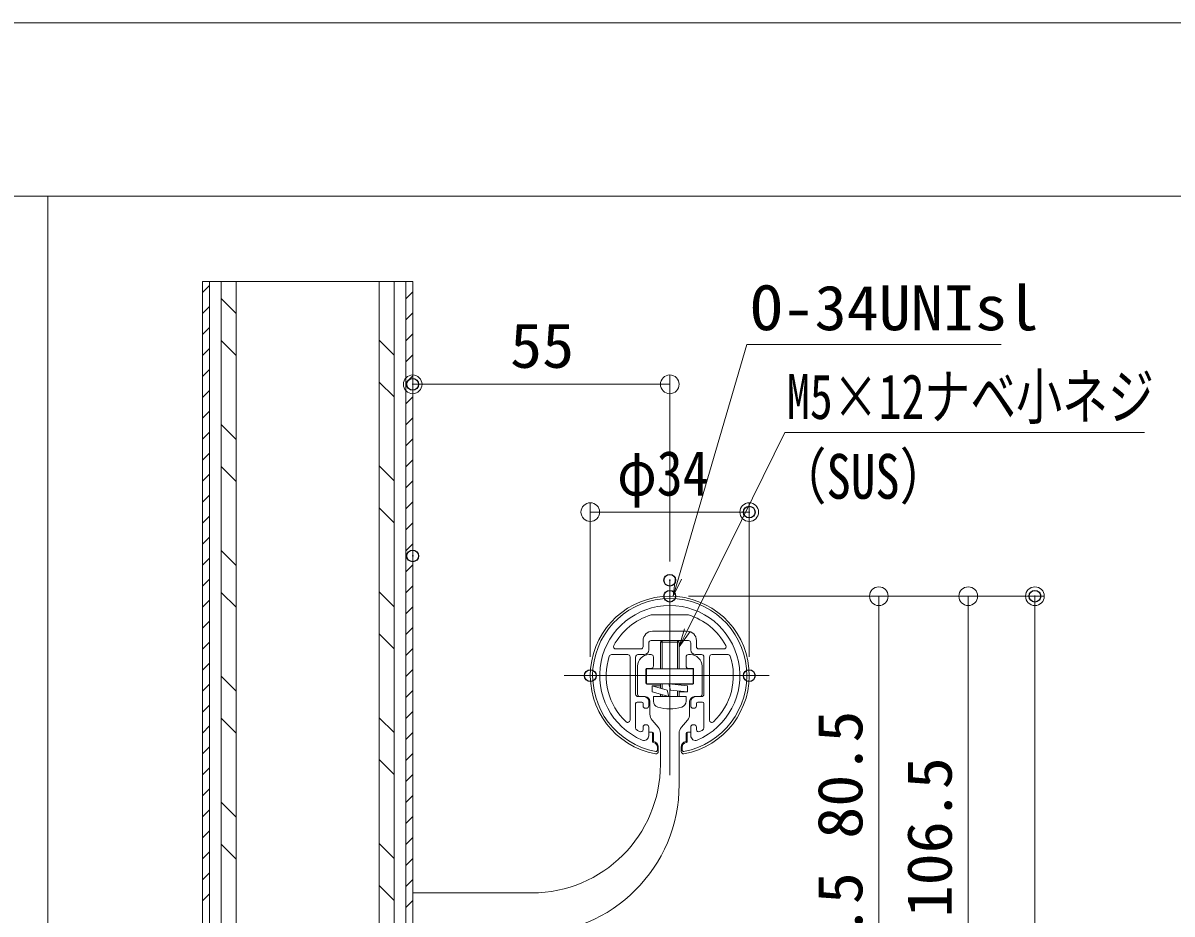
# Model space of a CAD drawing. Units: millimetres, scale not verified. Extents: x -800 to 800, y -554 to 554.
# Drawn here: x 70.7 to 316.6, y 363.3 to 554 of the extents above; entities that cross this region are included whole.
import ezdxf
from ezdxf.enums import TextEntityAlignment as Align

# ---------------------------------------------------------------- set-up
doc = ezdxf.new("R2010")
doc.units = ezdxf.units.MM
doc.header["$LTSCALE"] = 5
doc.header["$PDMODE"] = 32
doc.header["$PDSIZE"] = 2.5
doc.linetypes.add('LONG_CHAIN', pattern=[21, 18, -1, 1, -1])
doc.linetypes.add('LONG_DASHED1', pattern=[7, 6, -1])
for name, color, linetype, lineweight in [('0-1_6寸法', 1, 'Continuous', 9), ('0-2_0', 7, 'Continuous', 9), ('0-5_4手摺芯', 5, 'LONG_CHAIN', 9), ('0-8_1躯体（鉄骨）', 134, 'Continuous', 9), ('0-9_3ブラケット', 4, 'Continuous', 9), ('0-B_zumenwaku', 6, 'Continuous', 9), ('0-E_5ビス類', 6, 'LONG_DASHED1', 9), ('0-F_4手摺金台', 2, 'Continuous', 9), ('1-0_4手摺（断面）', 4, 'Continuous', 9), ('1-1_笠木', 5, 'Continuous', 9), ('1-B_7ユーザー', 4, 'Continuous', 9), ('1-C_7Defpoints', 7, 'Continuous', 9), ('1-F_6文字', 2, 'Continuous', 9)]:
    doc.layers.add(name, color=color, linetype=linetype, lineweight=lineweight)
doc.layers.add('0-3_Defpoints', color=7, linetype='Continuous')
doc.styles.add('ＭＳ ゴシック', font='')
doc.styles.get('ＭＳ ゴシック').set_extended_font_data('MS Gothic')

# ---------------------------------------------------------------- blocks, each defined once
blk = doc.blocks.new('_Origin')
at = {"layer": '0-2_0', "color": 1}
blk.add_line((0, 0), (-5, 0), dxfattribs=at)
blk.add_circle((0, 0), 2.5, dxfattribs=at)
blk = doc.blocks.new('MLeader1')
at = {"layer": '1-F_6文字', "color": 1}
blk.add_line((227.002, 485.218), (280.029, 485.218), dxfattribs=at)
at = {"layer": '1-F_6文字'}
blk.add_line((211.621, 434.96), (209.863, 431.306), dxfattribs=at)
at = {"layer": '1-F_6文字', "color": 1}
blk.add_lwpolyline([(210.981, 435.147), (225.562, 485.218), (227.002, 485.218)], dxfattribs=at)
at = {"layer": '1-F_6文字'}
blk.add_lwpolyline([(210.341, 435.333), (209.863, 431.306), (210.981, 435.147)], dxfattribs=at)
at = {"layer": '1-F_6文字', "style": 'ＭＳ ゴシック', "width": 1.05}
blk.add_text('O-34UNIsl', height=9.604, dxfattribs=at).set_placement((226.362, 485.368), align=Align.BOTTOM_LEFT)
blk = doc.blocks.new('MLeader2')
at = {"layer": '1-F_6文字', "color": 1}
blk.add_line((235.144, 466.375), (310.704, 466.375), dxfattribs=at)
at = {"layer": '1-F_6文字'}
blk.add_line((213.473, 423.783), (211.108, 420.489), dxfattribs=at)
at = {"layer": '1-F_6文字', "color": 1}
blk.add_lwpolyline([(212.875, 424.077), (233.704, 466.375), (235.144, 466.375)], dxfattribs=at)
at = {"layer": '1-F_6文字'}
blk.add_lwpolyline([(212.277, 424.372), (211.108, 420.489), (212.875, 424.077)], dxfattribs=at)
at = {"layer": '1-F_6文字', "style": 'ＭＳ ゴシック'}
for s, width, p in [('M5×12ナベ小ネジ', 0.75, (234.171, 466.362)), ('（SUS）', 0.8, (232.144, 449.295))]:
    blk.add_text(s, height=9.604, dxfattribs=dict(at, width=width)).set_placement(p, align=Align.BOTTOM_LEFT)

msp = doc.modelspace()

# ---------------------------------------------------------------- linework, layer by layer
at = {"layer": '0-1_6寸法'}
for p, q in [((154.108, 443.936), (154.108, 478.668)), ((209.108, 438.734), (209.108, 478.668)), ((205.108, 476.668), (158.108, 476.668)), ((192.108, 418.323), (192.108, 451.323)), ((226.108, 418.323), (226.108, 451.323)), ((196.108, 449.323), (222.108, 449.323)), ((213.108, 431.323), (289.23, 431.323)), ((213.108, 431.323), (274.964, 431.323)), ((213.108, 431.323), (255.834, 431.323)), ((287.23, 222.29), (287.23, 431.323)), ((253.834, 427.323), (253.834, 354.823)), ((272.964, 427.323), (272.964, 328.823))]:
    msp.add_line(p, q, dxfattribs=at)
msp.add_circle((287.23, 431.323), 2, dxfattribs=at)
at = {"layer": '0-3_Defpoints'}
for p in [(154.108, 476.668), (226.108, 449.323), (154.108, 439.936), (209.108, 434.734), (209.108, 431.323), (287.23, 431.323), (192.108, 414.323), (226.108, 414.323)]:
    msp.add_point(p, dxfattribs=at)
at = {"layer": '0-5_4手摺芯'}
for p, q in [((209.108, 392.992), (209.108, 434.734)), ((186.539, 414.323), (230.362, 414.323))]:
    msp.add_line(p, q, dxfattribs=at)
at = {"layer": '0-8_1躯体（鉄骨）'}
for p, q in [((109.108, 213.029), (109.108, 498.661)), ((109.108, 496.334), (110.608, 497.834)), ((110.608, 213.029), (110.608, 498.661)), ((113.108, 213.029), (113.108, 498.661)), ((116.308, 213.029), (116.308, 498.661)), ((146.908, 213.029), (146.908, 498.661)), ((150.108, 213.029), (150.108, 498.661)), ((152.608, 213.029), (152.608, 498.661)), ((154.108, 213.029), (154.108, 498.661)), ((152.608, 494.933), (154.108, 496.433)), ((109.108, 491.844), (110.608, 493.344)), ((152.608, 490.443), (154.108, 491.943)), ((109.108, 487.354), (110.608, 488.854)), ((152.608, 485.952), (154.108, 487.452)), ((109.108, 482.864), (110.608, 484.364)), ((152.608, 481.462), (154.108, 482.962)), ((109.108, 478.373), (110.608, 479.873)), ((152.608, 476.972), (154.108, 478.472)), ((109.108, 473.883), (110.608, 475.383)), ((152.608, 472.482), (154.108, 473.982)), ((109.108, 469.393), (110.608, 470.893)), ((152.608, 467.992), (154.108, 469.492)), ((109.108, 464.903), (110.608, 466.403)), ((152.608, 463.502), (154.108, 465.002)), ((109.108, 460.413), (110.608, 461.913)), ((152.608, 459.012), (154.108, 460.512)), ((109.108, 455.923), (110.608, 457.423)), ((152.608, 454.522), (154.108, 456.022)), ((109.108, 451.433), (110.608, 452.933)), ((152.608, 450.031), (154.108, 451.531)), ((109.108, 446.943), (110.608, 448.443)), ((152.608, 445.541), (154.108, 447.041)), ((109.108, 442.452), (110.608, 443.952)), ((152.608, 441.051), (154.108, 442.551)), ((109.108, 437.962), (110.608, 439.462)), ((152.608, 436.561), (154.108, 438.061)), ((109.108, 433.472), (110.608, 434.972)), ((152.608, 432.071), (154.108, 433.571)), ((109.108, 428.982), (110.608, 430.482)), ((152.608, 427.581), (154.108, 429.081)), ((109.108, 424.492), (110.608, 425.992)), ((152.608, 423.091), (154.108, 424.591)), ((109.108, 420.002), (110.608, 421.502)), ((152.608, 418.601), (154.108, 420.101)), ((109.108, 415.512), (110.608, 417.012)), ((152.608, 414.11), (154.108, 415.61)), ((109.108, 411.022), (110.608, 412.522)), ((152.608, 409.62), (154.108, 411.12)), ((109.108, 406.531), (110.608, 408.031)), ((152.608, 405.13), (154.108, 406.63)), ((109.108, 402.041), (110.608, 403.541)), ((152.608, 400.64), (154.108, 402.14)), ((109.108, 397.551), (110.608, 399.051)), ((152.608, 396.15), (154.108, 397.65)), ((109.108, 393.061), (110.608, 394.561)), ((152.608, 391.66), (154.108, 393.16)), ((109.108, 388.571), (110.608, 390.071)), ((152.608, 387.17), (154.108, 388.67)), ((109.108, 384.081), (110.608, 385.581)), ((152.608, 382.679), (154.108, 384.179)), ((109.108, 379.591), (110.608, 381.091)), ((152.608, 378.189), (154.108, 379.689)), ((109.108, 375.101), (110.608, 376.601)), ((152.608, 373.699), (154.108, 375.199)), ((109.108, 370.61), (110.608, 372.11)), ((152.608, 369.209), (154.108, 370.709)), ((109.108, 366.12), (110.608, 367.62)), ((152.608, 364.719), (154.108, 366.219))]:
    msp.add_line(p, q, dxfattribs=at)
for points in [[(110.608, 498.661), (109.108, 498.661), (109.108, 213.029), (110.608, 213.029)], [(152.608, 352.823), (154.108, 352.823), (154.108, 498.661), (152.608, 498.661)]]:
    msp.add_lwpolyline(points, close=True, dxfattribs=at)
at = {"layer": '0-9_3ブラケット'}
for p, q in [((204.708, 418.823), (205.108, 418.823)), ((205.608, 418.323), (205.608, 416.373)), ((212.608, 418.323), (212.608, 416.373)), ((213.508, 418.823), (213.108, 418.823)), ((202.208, 410.323), (202.208, 416.323)), ((204.008, 415.673), (204.008, 412.673)), ((204.108, 415.773), (214.108, 415.773)), ((204.108, 415.773), (204.108, 412.573)), ((204.208, 415.873), (205.108, 415.873)), ((213.108, 415.873), (214.008, 415.873)), ((214.108, 415.773), (214.108, 412.573)), ((214.208, 415.673), (214.208, 412.673)), ((216.008, 410.323), (216.008, 416.323)), ((204.108, 412.573), (214.108, 412.573)), ((204.208, 412.473), (207.108, 412.473)), ((211.108, 412.473), (214.008, 412.473)), ((202.708, 409.823), (203.858, 409.823)), ((204.858, 408.823), (204.858, 406.068)), ((213.358, 408.823), (213.358, 406.068)), ((215.508, 409.823), (214.358, 409.823)), ((205.346, 404.759), (206.62, 403.287)), ((212.87, 404.759), (211.596, 403.287)), ((207.108, 401.978), (207.108, 395.323)), ((211.108, 401.978), (211.108, 391.023)), ((154.108, 367.623), (154.108, 325.023)), ((154.308, 367.823), (179.608, 367.823))]:
    msp.add_line(p, q, dxfattribs=at)
for centre, radius, start, end in [((204.708, 416.323), 2.5, 90, 180), ((205.108, 418.323), 0.5, 0, 90), ((213.108, 418.323), 0.5, 90, 180), ((213.508, 416.323), 2.5, 360, 90), ((204.208, 415.673), 0.2, 90, 180), ((205.108, 416.373), 0.5, 270, 0), ((213.108, 416.373), 0.5, 180, 270), ((214.008, 415.673), 0.2, 0, 90), ((204.208, 412.673), 0.2, 180, 270), ((214.008, 412.673), 0.2, 270, 0), ((202.708, 410.323), 0.5, 180, 270), ((203.858, 408.823), 1, 0, 90), ((214.358, 408.823), 1, 90, 180), ((215.508, 410.323), 0.5, 270, 360), ((206.858, 406.068), 2, 180, 220.87241), ((211.358, 406.068), 2, 319.12759, 0), ((205.108, 401.978), 2, 0, 40.87241), ((213.108, 401.978), 2, 139.12759, 180), ((179.608, 395.323), 27.5, 270, 0), ((179.108, 391.023), 32, 270, 0), ((154.308, 367.623), 0.2, 90, 180)]:
    msp.add_arc(centre, radius, start, end, dxfattribs=at)
at = {"layer": '0-B_zumenwaku'}
for p, q in [((-799.188, 516.962), (515.999, 516.962)), ((76.013, 516.962), (76.013, 176.643))]:
    msp.add_line(p, q, dxfattribs=at)
msp.add_lwpolyline([(-799.987, -553.98), (799.997, -553.98), (799.997, 554.009), (-799.987, 554.009)], close=True, dxfattribs=at)
at = {"layer": '0-E_5ビス類', "linetype": 'Continuous'}
for p, q in [((207.108, 421.473), (207.458, 421.823)), ((207.108, 415.773), (207.108, 421.473)), ((211.108, 421.473), (207.108, 421.473)), ((207.458, 415.773), (207.458, 421.823)), ((210.758, 421.823), (207.458, 421.823)), ((210.758, 415.773), (210.758, 421.823)), ((211.108, 421.473), (210.758, 421.823)), ((211.108, 415.773), (211.108, 421.473)), ((205.308, 410.823), (205.308, 412.123)), ((205.308, 412.123), (208.544, 411.192)), ((205.308, 412.123), (207.108, 412.123)), ((205.308, 410.823), (208.926, 409.823)), ((207.108, 411.605), (207.108, 412.573)), ((207.458, 411.504), (207.458, 412.573)), ((208.926, 409.823), (208.544, 411.192)), ((212.908, 412.123), (208.908, 412.564)), ((208.908, 412.564), (209.29, 411.195)), ((212.908, 410.823), (209.29, 411.195)), ((210.758, 412.36), (210.758, 412.573)), ((210.758, 409.823), (210.758, 411.044)), ((211.108, 412.321), (211.108, 412.573)), ((211.108, 409.823), (211.108, 411.008)), ((212.908, 410.823), (211.108, 410.823)), ((212.908, 410.823), (212.908, 412.123)), ((205.608, 409.823), (212.608, 409.823)), ((205.608, 409.823), (212.608, 409.823)), ((205.608, 408.844), (205.608, 409.823)), ((207.108, 409.823), (207.108, 410.325)), ((207.458, 409.823), (207.458, 410.229)), ((212.608, 408.844), (212.608, 409.823))]:
    msp.add_line(p, q, dxfattribs=at)
for centre, radius, start, end in [((206.908, 408.844), 1.3, 180, 253.39845), ((211.308, 408.844), 1.3, 286.60155, 0), ((209.108, 416.223), 9, 253.39845, 286.60155)]:
    msp.add_arc(centre, radius, start, end, dxfattribs=at)
at = {"layer": '0-F_4手摺金台'}
for p, q in [((205.113, 427.323), (213.103, 427.323)), ((212.808, 423.823), (205.408, 423.823)), ((203.408, 421.823), (203.408, 420.523)), ((204.608, 419.823), (204.608, 421.323)), ((205.108, 421.823), (213.108, 421.823)), ((213.608, 419.823), (213.608, 421.323)), ((214.808, 420.523), (214.808, 421.823)), ((196.633, 418.823), (200.108, 418.823)), ((202.908, 420.023), (197.568, 420.023)), ((200.608, 418.323), (200.608, 404.804)), ((201.808, 410.323), (201.808, 418.323)), ((202.308, 418.823), (203.608, 418.823)), ((215.908, 418.823), (214.608, 418.823)), ((220.648, 420.023), (215.308, 420.023)), ((216.408, 410.323), (216.408, 418.323)), ((217.608, 404.804), (217.608, 418.323)), ((218.108, 418.823), (221.582, 418.823)), ((201.808, 408.323), (201.808, 403.126)), ((202.108, 408.623), (203.108, 408.623)), ((202.308, 409.823), (203.608, 409.823)), ((203.408, 408.323), (203.408, 407.823)), ((204.608, 408.823), (204.608, 407.823)), ((213.608, 408.823), (213.608, 407.823)), ((215.908, 409.823), (214.608, 409.823)), ((214.808, 408.323), (214.808, 407.823)), ((216.108, 408.623), (215.108, 408.623)), ((216.408, 408.323), (216.408, 403.126)), ((203.908, 407.323), (204.108, 407.323)), ((214.308, 407.323), (214.108, 407.323)), ((203.408, 403.323), (203.408, 402.783)), ((204.108, 403.823), (203.908, 403.823)), ((204.608, 403.323), (204.608, 401.449)), ((213.608, 403.323), (213.608, 401.449)), ((214.108, 403.823), (214.308, 403.823)), ((214.808, 403.323), (214.808, 402.783))]:
    msp.add_line(p, q, dxfattribs=at)
for centre, radius, start, end in [((209.108, 414.323), 15, 293.1324, 246.86761), ((209.108, 414.323), 13.6, 107.08258, 151.75242), ((209.108, 414.323), 13.6, 28.24758, 72.91742), ((205.408, 421.823), 2, 90, 180), ((212.808, 421.823), 2, 0, 90), ((197.568, 420.523), 0.5, 151.75242, 270), ((202.908, 420.523), 0.5, 270, 0), ((205.108, 421.323), 0.5, 90, 180), ((213.108, 421.323), 0.5, 0, 90), ((215.308, 420.523), 0.5, 180, 270), ((220.648, 420.523), 0.5, 270, 28.24758), ((209.108, 414.323), 13.6, 162.22117, 226.60509), ((196.633, 418.323), 0.5, 90, 162.22117), ((200.108, 418.323), 0.5, 0, 90), ((202.308, 418.323), 0.5, 90, 180), ((203.608, 419.823), 1, 270, 0), ((214.608, 419.823), 1, 180, 270), ((215.908, 418.323), 0.5, 0, 90), ((218.108, 418.323), 0.5, 90, 180), ((209.108, 414.323), 13.6, 313.39491, 17.77883), ((221.582, 418.323), 0.5, 17.77883, 90), ((202.308, 410.323), 0.5, 180, 270), ((202.108, 408.323), 0.3, 90, 180), ((203.108, 408.323), 0.3, 0, 90), ((203.608, 408.823), 1, 0, 90), ((214.608, 408.823), 1, 90, 180), ((215.108, 408.323), 0.3, 90, 180), ((215.908, 410.323), 0.5, 270, 0), ((216.108, 408.323), 0.3, 0, 90), ((203.908, 407.823), 0.5, 180, 270), ((204.108, 407.823), 0.5, 270, 0), ((214.108, 407.823), 0.5, 180, 270), ((214.308, 407.823), 0.5, 270, 360), ((200.108, 404.804), 0.5, 226.60509, 0), ((203.908, 403.323), 0.5, 90, 180), ((204.108, 403.323), 0.5, 0, 90), ((214.108, 403.323), 0.5, 90, 180), ((214.308, 403.323), 0.5, 0, 90), ((218.108, 404.804), 0.5, 180, 313.39491), ((202.308, 403.126), 0.5, 180, 238.72917), ((209.108, 414.323), 13.6, 238.72917, 241.75242), ((202.908, 402.783), 0.5, 241.75242, 0), ((203.608, 401.449), 1, 246.86764, 0), ((214.608, 401.449), 1, 180, 293.1324), ((215.308, 402.783), 0.5, 180, 298.24758), ((209.108, 414.323), 13.6, 298.24758, 301.27083), ((215.908, 403.126), 0.5, 301.27083, 0)]:
    msp.add_arc(centre, radius, start, end, dxfattribs=at)
at = {"layer": '1-0_4手摺（断面）'}
for p, q in [((205.308, 402.223), (204.608, 402.223)), ((205.408, 402.206), (205.408, 400.096)), ((205.608, 401.923), (205.608, 400.252)), ((212.608, 401.923), (212.608, 400.252)), ((212.808, 402.206), (212.808, 400.096)), ((212.908, 402.223), (213.608, 402.223)), ((206.458, 398.394), (206.458, 398.974)), ((206.658, 398.089), (206.658, 398.974)), ((206.658, 398.323), (206.658, 398.974)), ((211.558, 398.089), (211.558, 398.974)), ((211.558, 398.323), (211.558, 398.974)), ((211.758, 398.394), (211.758, 398.974))]:
    msp.add_line(p, q, dxfattribs=at)
for centre, radius, start, end in [((209.108, 414.323), 17, 280.29917, 259.70083), ((209.108, 414.323), 16.5, 280.49203, 259.50797), ((205.308, 401.923), 0.3, 0, 90), ((212.908, 401.923), 0.3, 90, 180), ((209.108, 414.323), 14.7, 255.42183, 256.2703), ((209.108, 414.323), 14.5, 256.03204, 256.2703), ((205.358, 398.974), 1.1, 0, 76.2703), ((205.358, 398.974), 1.3, 0, 76.2703), ((206.158, 398.394), 0.3, 259.50797, 0), ((205.358, 398.974), 1.3, 0, 54.76558), ((212.858, 398.974), 1.3, 103.7297, 180), ((212.858, 398.974), 1.3, 125.23442, 180), ((212.858, 398.974), 1.1, 103.7297, 180), ((212.058, 398.394), 0.3, 180, 280.49203), ((209.108, 414.323), 14.7, 283.7297, 284.57817), ((206.158, 398.089), 0.5, 259.70083, 0), ((212.058, 398.089), 0.5, 180, 280.29917)]:
    msp.add_arc(centre, radius, start, end, dxfattribs=at)
at = {"layer": '1-1_笠木'}
msp.add_arc((209.108, 414.323), 14.5, 283.7297, 283.96796, dxfattribs=at)
at = {"layer": '1-B_7ユーザー'}
for p, q in [((116.308, 491.809), (113.108, 495.009)), ((116.308, 482.828), (113.108, 486.028)), ((150.108, 482.945), (146.908, 486.145)), ((150.108, 473.965), (146.908, 477.165)), ((116.308, 464.868), (113.108, 468.068)), ((116.308, 455.888), (113.108, 459.088)), ((150.108, 456.004), (146.908, 459.204)), ((150.108, 447.024), (146.908, 450.224)), ((116.308, 437.927), (113.108, 441.127)), ((116.308, 428.947), (113.108, 432.147)), ((150.108, 429.064), (146.908, 432.264)), ((150.108, 420.083), (146.908, 423.283)), ((116.308, 410.986), (113.108, 414.186)), ((116.308, 402.006), (113.108, 405.206)), ((150.108, 402.123), (146.908, 405.323)), ((150.108, 393.143), (146.908, 396.343)), ((116.308, 384.046), (113.108, 387.246)), ((116.308, 375.065), (113.108, 378.265)), ((150.108, 375.182), (146.908, 378.382)), ((150.108, 366.202), (146.908, 369.402))]:
    msp.add_line(p, q, dxfattribs=at)
for points in [[(116.308, 498.661), (113.108, 498.661), (113.108, 213.029), (116.308, 213.029)], [(150.108, 498.661), (146.908, 498.661), (146.908, 352.823), (150.108, 352.823)]]:
    msp.add_lwpolyline(points, close=True, dxfattribs=at)
at = {"layer": '1-C_7Defpoints'}
msp.add_line((109.108, 498.661), (154.108, 498.661), dxfattribs=at)

# ---------------------------------------------------------------- block references
at = {"layer": '0-1_6寸法', "xscale": 0.8, "yscale": 0.8}
for p, rotation in [((154.108, 476.668), 180), ((192.108, 449.323), 180), ((253.834, 431.323), 90), ((272.964, 431.323), 90)]:
    msp.add_blockref('_Origin', p, dxfattribs=dict(at, rotation=rotation))
for p in [(209.108, 476.668), (226.108, 449.323)]:
    msp.add_blockref('_Origin', p, dxfattribs=at)
at = {"layer": '1-F_6文字'}
for name in ['MLeader1', 'MLeader2']:
    msp.add_blockref(name, (0, 0), dxfattribs=at)

# ---------------------------------------------------------------- texts
at = {"layer": '0-1_6寸法', "color": 2, "style": 'ＭＳ ゴシック'}
for s, width, p in [('55', 1.05, (174.941, 477.318)), ('φ34', 0.85, (197.875, 449.973))]:
    msp.add_text(s, height=9.604, dxfattribs=dict(at, width=width)).set_placement(p, align=Align.BOTTOM_LEFT)
at = {"layer": '0-1_6寸法', "color": 2, "style": 'ＭＳ ゴシック', "width": 1.05}
for s, p in [('80.5', (253.185, 379.406)), ('106.5', (272.314, 362.573)), ('12.5', (253.185, 344.828))]:
    msp.add_text(s, height=9.604, rotation=90, dxfattribs=at).set_placement(p, align=Align.BOTTOM_LEFT)

doc.saveas('drawing.dxf')
